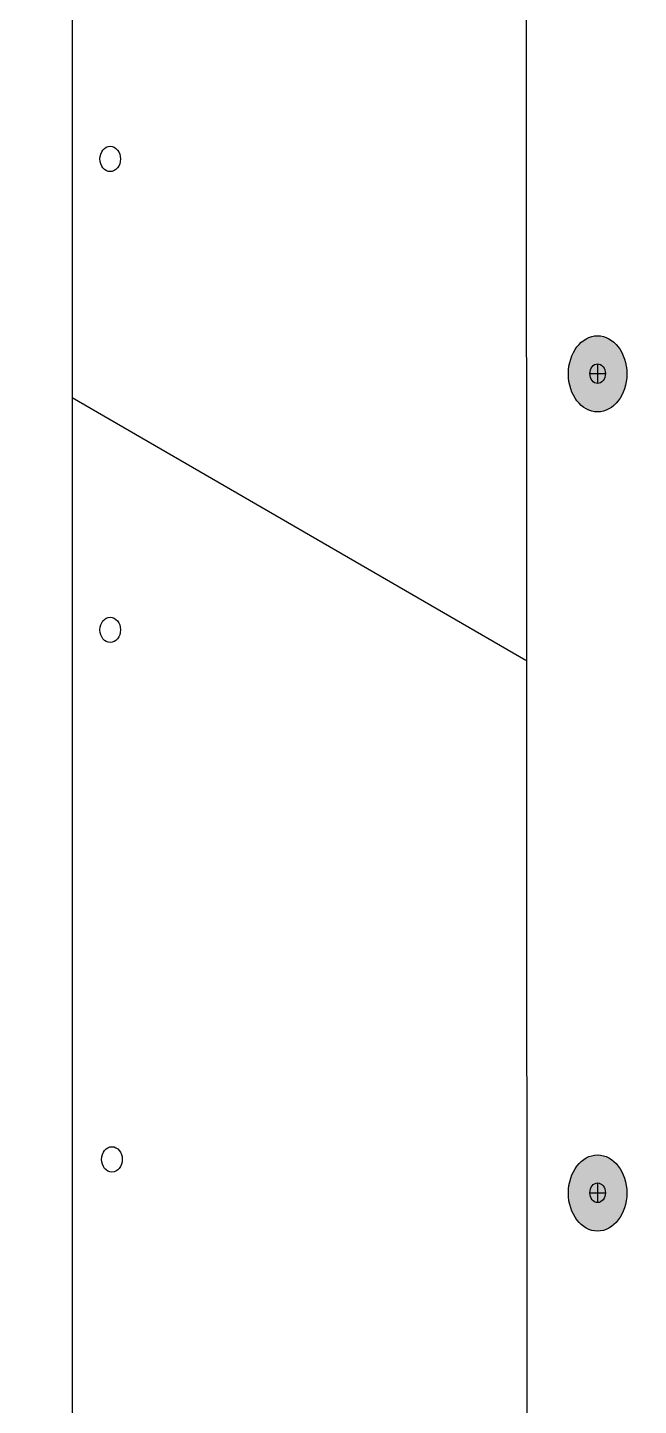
# Model space of a CAD drawing. Header units: inches. Extents: x -24 to 76, y -57 to 19.
# Drawn here: x 62.857 to 63.922, y 9.584 to 11.985 of the extents above; entities that cross this region are included whole.
import ezdxf

# ---------------------------------------------------------------- set-up
doc = ezdxf.new("R2010")
doc.units = ezdxf.units.IN
doc.header["$MEASUREMENT"] = 0
doc.layers.add('G-ANNO-TTLB', color=7, linetype='Continuous', lineweight=0)
doc.layers.add('WALL SCRATCH', color=7, linetype='Continuous', lineweight=0)

# ---------------------------------------------------------------- blocks, each defined once
blk = doc.blocks.new('Block_137')
at = {"layer": 'WALL SCRATCH', "true_color": 0x003b71, "transparency": 33554687}
h = blk.add_hatch(color=156, dxfattribs=at)
h.dxf.hatch_style = 2
edge = h.paths.add_edge_path()
edge.add_ellipse((63.8505, 11.3819), major_axis=(0, 0.0664), ratio=0.766948, start_angle=0, end_angle=360)
at = {"layer": 'WALL SCRATCH', "color": 18, "lineweight": 25, "true_color": 0x080808}
for p, q in [((63.837, 11.3823), (63.864, 11.3823)), ((63.8505, 11.3994), (63.8505, 11.3651))]:
    blk.add_line(p, q, dxfattribs=at)
at = {"layer": 'WALL SCRATCH', "color": 8, "lineweight": 25, "true_color": 0x808080}
blk.add_lwpolyline([(63.8434, 11.4433)], dxfattribs=at)
at = {"layer": 'WALL SCRATCH', "color": 18, "lineweight": 25, "true_color": 0x000000}
blk.add_ellipse((63.8505, 11.3819), major_axis=(0, 0.0664), ratio=0.766948, dxfattribs=at)
at = {"layer": 'WALL SCRATCH', "color": 18, "lineweight": 25, "true_color": 0x080808}
blk.add_ellipse((63.8505, 11.3823), major_axis=(0, 0.0171), ratio=0.788846, dxfattribs=at)
blk = doc.blocks.new('Block_139')
at = {"layer": 'WALL SCRATCH', "true_color": 0x003b71, "transparency": 33554687}
h = blk.add_hatch(color=156, dxfattribs=at)
h.dxf.hatch_style = 2
edge = h.paths.add_edge_path()
edge.add_ellipse((63.8505, 9.9545), major_axis=(0, 0.0664), ratio=0.766948, start_angle=0, end_angle=360)
at = {"layer": 'WALL SCRATCH', "color": 18, "lineweight": 25, "true_color": 0x080808}
for p, q in [((63.8505, 9.972), (63.8505, 9.9377)), ((63.837, 9.9549), (63.864, 9.9549))]:
    blk.add_line(p, q, dxfattribs=at)
at = {"layer": 'WALL SCRATCH', "color": 8, "lineweight": 25, "true_color": 0x808080}
blk.add_lwpolyline([(63.8434, 9.8835)], dxfattribs=at)
at = {"layer": 'WALL SCRATCH', "color": 18, "lineweight": 25, "true_color": 0x000000}
blk.add_ellipse((63.8505, 9.9545), major_axis=(0, 0.0664), ratio=0.766948, dxfattribs=at)
at = {"layer": 'WALL SCRATCH', "color": 18, "lineweight": 25, "true_color": 0x080808}
blk.add_ellipse((63.8505, 9.9549), major_axis=(0, 0.0171), ratio=0.788846, dxfattribs=at)
blk = doc.blocks.new('Block_136')
at = {"layer": 'WALL SCRATCH'}
for name in ['Block_137', 'Block_139']:
    blk.add_blockref(name, (0, 0), dxfattribs=at)
blk = doc.blocks.new('Block_135')
at = {"layer": 'WALL SCRATCH'}
blk.add_blockref('Block_136', (0, 0), dxfattribs=at)

msp = doc.modelspace()

# ---------------------------------------------------------------- hatches: boundary and pattern name
at = {"layer": 'G-ANNO-TTLB', "true_color": 0xff00ff, "transparency": 33554687}
h = msp.add_hatch(color=6, dxfattribs=at)
edge = h.paths.add_edge_path()
edge.add_spline(control_points=[(71.2893, -15.0744), (71.2893, -15.0744), (30.6016, -15.0744), (30.6016, -15.0744), (30.6016, -15.0744), (30.6016, 19.0506), (30.6016, 19.0506), (30.6016, 19.0506), (71.2893, 19.0506), (71.2893, 19.0506), (71.2893, 19.0506), (71.2893, -15.0744), (71.2893, -15.0744)], knot_values=[0, 0, 0, 0, 1, 1, 1, 2, 2, 2, 3, 3, 3, 4, 4, 4, 4], degree=3, periodic=0)
edge = h.paths.add_edge_path()
edge.add_spline(control_points=[(30.7266, 18.9256), (30.7266, 18.9256), (30.7266, -14.9494), (30.7266, -14.9494), (30.7266, -14.9494), (71.1643, -14.9494), (71.1643, -14.9494), (71.1643, -14.9494), (71.1643, 18.9256), (71.1643, 18.9256), (71.1643, 18.9256), (30.7266, 18.9256), (30.7266, 18.9256)], knot_values=[0, 0, 0, 0, 1, 1, 1, 2, 2, 2, 3, 3, 3, 4, 4, 4, 4], degree=3, periodic=0)
edge.add_line((30.7266, 18.9256), (30.7266, 18.9256))

# ---------------------------------------------------------------- linework, layer by layer
at = {"layer": 'G-ANNO-TTLB'}
for points in [[(71.2893, -15.0744), (71.2893, -15.0744), (30.6016, -15.0744), (30.6016, -15.0744), (30.6016, -15.0744), (30.6016, 19.0506), (30.6016, 19.0506), (30.6016, 19.0506), (71.2893, 19.0506), (71.2893, 19.0506), (71.2893, 19.0506), (71.2893, -15.0744), (71.2893, -15.0744)], [(30.7266, 18.9256), (30.7266, 18.9256), (30.7266, -14.9494), (30.7266, -14.9494), (30.7266, -14.9494), (71.1643, -14.9494), (71.1643, -14.9494), (71.1643, -14.9494), (71.1643, 18.9256), (71.1643, 18.9256), (71.1643, 18.9256), (30.7266, 18.9256), (30.7266, 18.9256)]]:
    msp.add_open_spline(points, degree=3, knots=[0, 0, 0, 0, 1, 1, 1, 2, 2, 2, 3, 3, 3, 4, 4, 4, 4], dxfattribs=at)
at = {"layer": 'WALL SCRATCH', "color": 2, "lineweight": 25, "true_color": 0xffff00}
for p, q in [((62.9349, 14.258), (62.9349, 8.3936)), ((62.9349, 11.3405), (63.7252, 10.883))]:
    msp.add_line(p, q, dxfattribs=at)
at = {"layer": 'WALL SCRATCH', "color": 18, "lineweight": 25, "true_color": 0x000000}
msp.add_line((63.7252, 13.1342), (63.7271, 9.171), dxfattribs=at)
at = {"layer": 'WALL SCRATCH', "color": 8, "lineweight": 25, "true_color": 0x808080}
for points in [[(63.7958, 11.4281)], [(63.7958, 11.4281)], [(63.7858, 9.8386)], [(63.7858, 9.8386)]]:
    msp.add_lwpolyline(points, dxfattribs=at)
at = {"layer": 'WALL SCRATCH', "color": 252, "lineweight": 25, "true_color": 0x848484}
for centre in [(63.0011, 11.7564), (63.0011, 10.9358), (63.0041, 10.0131)]:
    msp.add_ellipse(centre, major_axis=(0, 0.0221), ratio=0.812499, dxfattribs=at)

# ---------------------------------------------------------------- block references
at = {"layer": 'WALL SCRATCH'}
msp.add_blockref('Block_135', (0, 0), dxfattribs=at)

doc.saveas('drawing.dxf')
